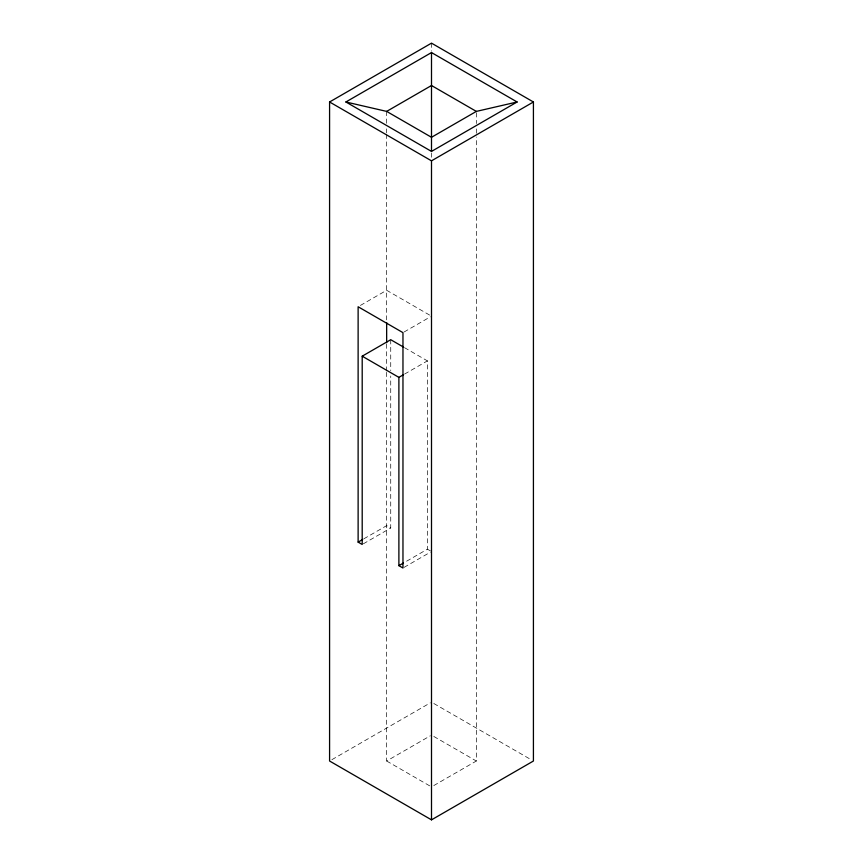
<?xml version="1.0" encoding="UTF-8"?>
<svg xmlns="http://www.w3.org/2000/svg" width="863" height="863" viewBox="0 0 863 863"><rect width="100%" height="100%" fill="white"/><g stroke="black" fill="none" stroke-linecap="round" stroke-linejoin="round"><path stroke-width="0.65" stroke-dasharray="4.32 3.24" d="M360.4 305.437L386.656 290.281L430.346 315.502M404.111 331.985L430.357 316.829M404.596 374.067L427.422 360.885L427.422 549.181L404.596 562.363M363.83 538.825L386.656 525.643L390.734 527.994L390.734 376.02M363.334 543.819L390.734 527.994M404.111 567.347L430.357 552.191M331.899 759.677L430.346 702.838M386.656 372.32L386.656 761.015L430.346 735.783M433.798 785.567L476.344 761.015L476.344 137.012M404.488 347.649L427.422 360.885M427.422 549.181L430.486 550.95M433.819 703.507L531.101 759.677M433.798 736.452L476.344 761.015M386.656 761.015L430.346 786.236M476.344 112.751L476.344 123.538M476.344 128.921L476.344 135.664M431.5 43.15L431.5 51.241M431.5 152.902L431.5 159.051M390.734 339.709L390.734 370.637M386.656 111.403L386.656 123.506M386.656 128.889L386.656 132.924M386.656 134.272L386.656 319.871M386.656 344.078L386.656 370.982"/><path stroke-width="1.29" d="M329.58 101.985L431.5 43.15L533.42 101.985L533.42 761.015L431.5 819.85L329.58 761.015L329.58 101.985L431.5 160.831L533.42 101.985M345.89 101.985L431.5 52.567L517.11 101.985L431.5 151.413L345.89 101.985L386.656 111.403L431.5 137.293L476.344 111.403L517.11 101.985M386.656 111.403L431.5 85.513L476.344 111.403M362.201 356.182L398.889 377.368L398.889 565.653L402.967 568.016L402.967 332.643L358.123 306.753L358.123 542.126L362.201 544.477L362.201 356.182L390.734 339.709L403.345 346.991M398.889 377.368L403.453 374.725M358.123 542.126L362.687 539.483M398.889 565.653L403.453 563.021M431.5 52.567L431.5 151.413M431.5 160.831L431.5 819.85M386.656 322.557L386.656 342.73"/></g></svg>
